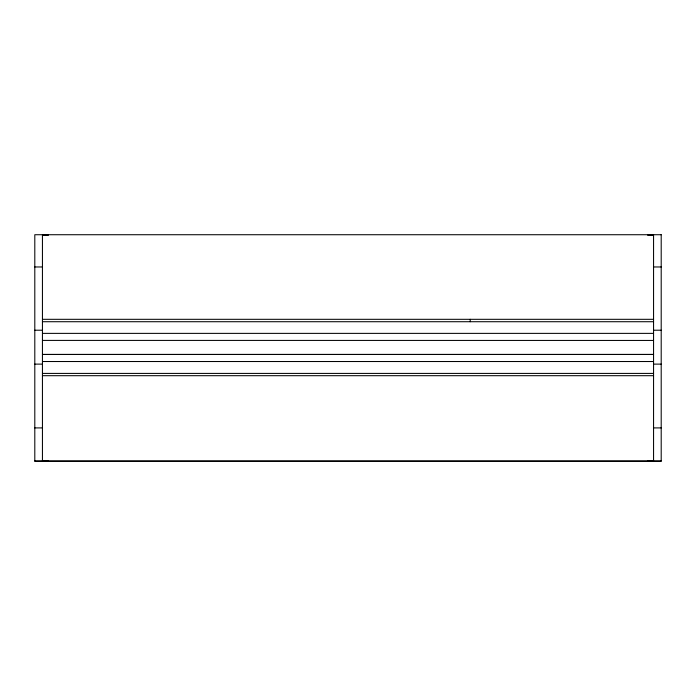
<?xml version="1.0" encoding="UTF-8"?>
<svg xmlns="http://www.w3.org/2000/svg" width="696" height="696" viewBox="0 0 696 696"><rect width="100%" height="100%" fill="white"/><g stroke="black" fill="none" stroke-linecap="round" stroke-linejoin="round"><path stroke-width="1.04" d="M34.8 266.968L42.439 266.968M653.561 266.968L661.2 266.968M42.439 319.316L653.561 319.316M42.439 321.717L653.561 321.717M34.8 330.217L42.439 330.217M653.561 330.217L661.2 330.217M42.439 333.375L653.561 333.375M42.439 340.405L653.561 340.448M42.439 354.429L653.561 354.429M42.439 354.481L653.561 354.481M42.439 361.52L653.561 361.52M34.8 364.121L42.439 364.121M653.561 364.121L661.2 364.121M42.439 373.413L653.561 373.413M42.439 375.692L653.561 375.692M34.8 427.91L42.439 427.91M653.561 427.91L661.2 427.91M34.8 461.004L661.2 461.004M653.561 234.726L653.561 461.004M470.226 319.316L470.226 321.717M42.439 234.726L42.439 461.004M42.543 234.856L48.546 234.865L42.543 234.856M647.55 234.856L653.561 234.865L647.55 234.856M42.543 461.143L48.546 461.152L42.543 461.143M647.55 461.143L653.561 461.152L647.55 461.143M661.2 234.726L34.8 234.726L34.8 461.274L661.2 461.274L661.2 234.726"/></g></svg>
